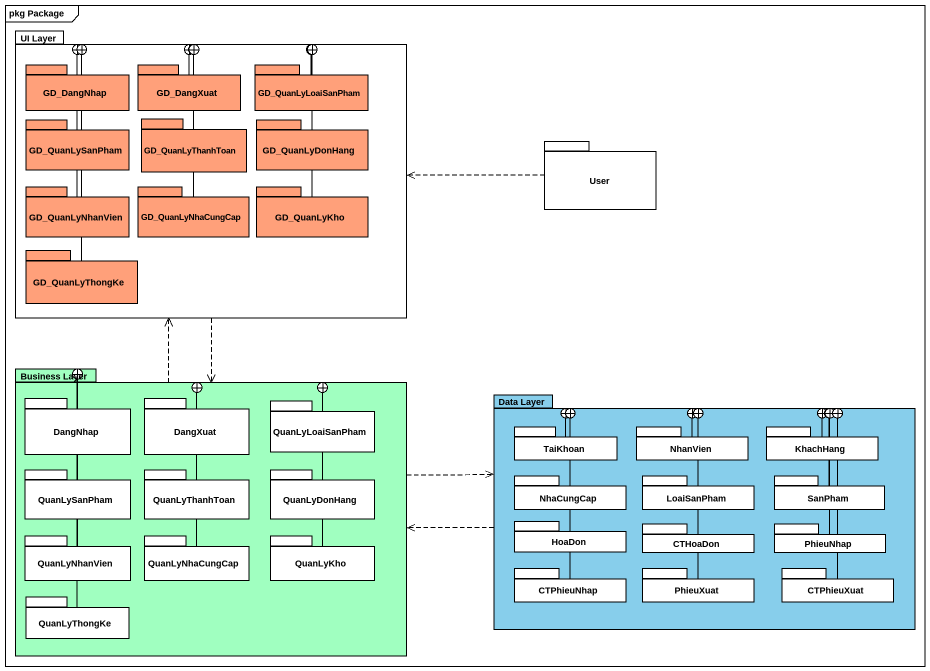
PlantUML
@startuml
mainframe pkg Package
package "UI Layer" as UI_Layer {
  package GD_DangNhap #FFA07A {
  }
  package GD_DangXuat #FFA07A {
  }
  package GD_QuanLyLoaiSanPham #FFA07A {
  }
  package GD_QuanLySanPham #FFA07A {
  }
  package GD_QuanLyThanhToan #FFA07A {
  }
  package GD_QuanLyDonHang #FFA07A {
  }
  package GD_QuanLyNhanVien #FFA07A {
  }
  package GD_QuanLyNhaCungCap #FFA07A {
  }
  package GD_QuanLyKho #FFA07A {
  }
  package GD_QuanLyThongKe #FFA07A {
  }
}
package User {
}
package "Business Layer" as Business_Layer #A0FFC0 {
  package DangNhap {
  }
  package DangXuat {
  }
  package QuanLyLoaiSanPham {
  }
  package QuanLySanPham {
  }
  package QuanLyThanhToan {
  }
  package QuanLyDonHang {
  }
  package QuanLyNhanVien {
  }
  package QuanLyNhaCungCap {
  }
  package QuanLyKho {
  }
  package QuanLyThongKe {
  }
}
package "Data Layer" as Data_Layer #87CEEB {
  package TaiKhoan {
  }
  package NhanVien {
  }
  package KhachHang {
  }
  package NhaCungCap {
  }
  package LoaiSanPham {
  }
  package SanPham {
  }
  package HoaDon {
  }
  package CTHoaDon {
  }
  package PhieuNhap {
  }
  package CTPhieuNhap {
  }
  package PhieuXuat {
  }
  package CTPhieuXuat {
  }
}
UI_Layer ..> Business_Layer
GD_DangNhap --+ UI_Layer
GD_DangXuat --+ UI_Layer
GD_QuanLyLoaiSanPham --+ UI_Layer
GD_QuanLySanPham -right-+ UI_Layer
GD_QuanLyThanhToan --+ UI_Layer
GD_QuanLyDonHang -left-+ UI_Layer
User .left.> UI_Layer
GD_QuanLyNhanVien -right-+ UI_Layer
GD_QuanLyNhaCungCap -up-+ UI_Layer
GD_QuanLyKho -left-+ UI_Layer
GD_QuanLyThongKe -up-+ UI_Layer
Business_Layer .up.> UI_Layer
Business_Layer .right.> Data_Layer
DangNhap --+ Business_Layer
DangXuat --+ Business_Layer
QuanLyLoaiSanPham --+ Business_Layer
Data_Layer .left.> Business_Layer
TaiKhoan -right-+ Data_Layer
NhanVien --+ Data_Layer
KhachHang -left-+ Data_Layer
QuanLySanPham -right-+ Business_Layer
QuanLyThanhToan --+ Business_Layer
QuanLyDonHang -left-+ Business_Layer
NhaCungCap -right-+ Data_Layer
LoaiSanPham --+ Data_Layer
SanPham -left-+ Data_Layer
QuanLyNhanVien -right-+ Business_Layer
QuanLyNhaCungCap -up-+ Business_Layer
QuanLyKho -left-+ Business_Layer
HoaDon -right-+ Data_Layer
CTHoaDon -up-+ Data_Layer
PhieuNhap -left-+ Data_Layer
QuanLyThongKe -up-+ Business_Layer
CTPhieuNhap -right-+ Data_Layer
PhieuXuat -up-+ Data_Layer
CTPhieuXuat -left-+ Data_Layer
@enduml
